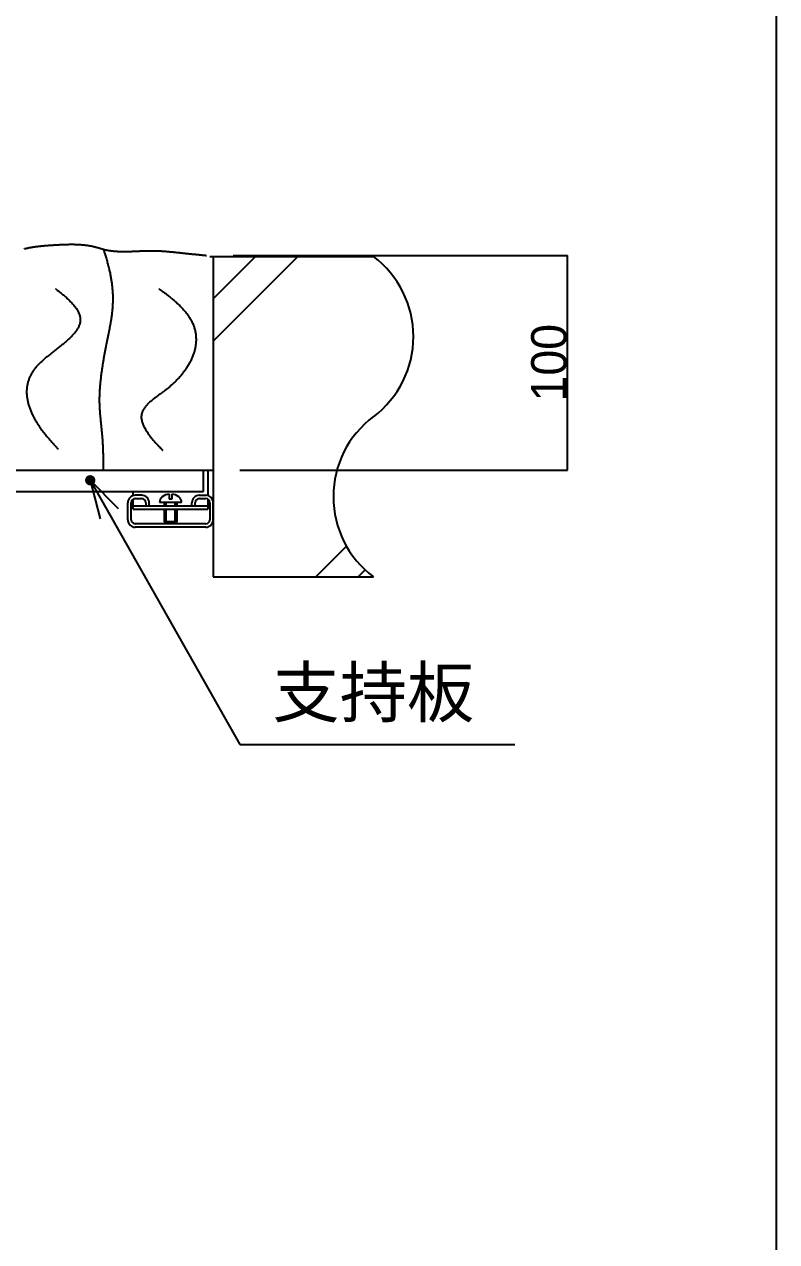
# Model space of a CAD drawing. Extents: x 443 to 1217, y -1921 to -677.
# Drawn here: x 596.6 to 634.7, y -1061.3 to -999.6 of the extents above; entities that cross this region are included whole.
import ezdxf
from ezdxf.enums import TextEntityAlignment as Align

# ---------------------------------------------------------------- set-up
doc = ezdxf.new("R2010")
doc.units = 0
doc.header["$MEASUREMENT"] = 0
doc.layers.get('0').update_dxf_attribs({"linetype": 'CONTINUOUS'})
for name, color, linetype in [('1', 7, 'CONTINUOUS'), ('10', 7, 'CONTINUOUS'), ('6', 7, 'CONTINUOUS'), ('7', 7, 'CONTINUOUS'), ('9', 8, 'CONTINUOUS')]:
    doc.layers.add(name, color=color, linetype=linetype)
doc.styles.get("Standard").update_dxf_attribs({"font": 'MS PGothic.ttf'})
doc.styles.add('ｽﾀｲﾙ2', font='MS PGothic.ttf')

msp = doc.modelspace()

# ---------------------------------------------------------------- linework, layer by layer
at = {"color": 7, "linetype": 'Continuous'}
for p, q in [((599.938, -1022.708), (607.512, -1036.108)), ((607.512, -1036.108), (621.464, -1036.108))]:
    msp.add_line(p, q, dxfattribs=at)
at = {"color": 0}
for q in [(601.351, -1024.147), (600.442, -1024.66), (601.216, -1024.969)]:
    msp.add_line((599.938, -1022.708), q, dxfattribs=at)
at = {"color": 0, "const_width": 0.26}
msp.add_lwpolyline([(600.004, -1022.596, 1), (599.872, -1022.82, 1), (600.004, -1022.596)], format="xyb", dxfattribs=at)
at = {"layer": '1', "color": 4, "linetype": 'Continuous'}
msp.add_line((634.726, -1191.556), (634.726, -677.268), dxfattribs=at)
at = {"layer": '1', "color": 7}
for p, q in [((596.586, -1010.969), (596.614, -1010.962)), ((596.614, -1010.962), (596.643, -1010.955)), ((596.643, -1010.955), (596.672, -1010.949)), ((596.672, -1010.949), (596.7, -1010.943)), ((596.7, -1010.943), (596.728, -1010.937)), ((596.728, -1010.937), (596.757, -1010.931)), ((596.757, -1010.931), (596.786, -1010.926)), ((596.786, -1010.926), (596.815, -1010.92)), ((596.815, -1010.92), (596.843, -1010.914)), ((596.843, -1010.914), (596.871, -1010.91)), ((596.871, -1010.91), (596.901, -1010.904)), ((596.901, -1010.904), (596.929, -1010.899)), ((596.929, -1010.899), (596.957, -1010.894)), ((596.957, -1010.894), (596.987, -1010.889)), ((596.987, -1010.889), (597.015, -1010.885)), ((597.015, -1010.885), (597.044, -1010.88)), ((597.044, -1010.88), (597.073, -1010.876)), ((597.073, -1010.876), (597.101, -1010.872)), ((597.101, -1010.872), (597.131, -1010.867)), ((597.131, -1010.867), (597.159, -1010.863)), ((597.159, -1010.863), (597.188, -1010.858)), ((597.188, -1010.858), (597.217, -1010.855)), ((597.217, -1010.855), (597.246, -1010.851)), ((597.246, -1010.851), (597.276, -1010.848)), ((597.276, -1010.848), (597.304, -1010.844)), ((597.304, -1010.844), (597.333, -1010.84)), ((597.333, -1010.84), (597.362, -1010.837)), ((597.362, -1010.837), (597.391, -1010.833)), ((597.391, -1010.833), (597.42, -1010.83)), ((597.42, -1010.83), (597.449, -1010.827)), ((597.449, -1010.827), (597.478, -1010.825)), ((597.478, -1010.825), (597.508, -1010.821)), ((597.508, -1010.821), (597.536, -1010.818)), ((597.536, -1010.818), (597.565, -1010.816)), ((597.565, -1010.816), (597.595, -1010.813)), ((597.595, -1010.813), (597.624, -1010.811)), ((597.624, -1010.811), (597.653, -1010.808)), ((597.653, -1010.808), (597.682, -1010.805)), ((597.682, -1010.805), (597.711, -1010.803)), ((597.711, -1010.803), (597.741, -1010.801)), ((597.741, -1010.801), (597.769, -1010.799)), ((597.769, -1010.799), (597.799, -1010.796)), ((597.799, -1010.796), (597.828, -1010.794)), ((597.828, -1010.794), (597.857, -1010.792)), ((597.857, -1010.792), (597.887, -1010.79)), ((597.887, -1010.79), (597.916, -1010.788)), ((597.916, -1010.788), (597.946, -1010.785)), ((597.946, -1010.785), (597.975, -1010.784)), ((597.975, -1010.784), (598.004, -1010.782)), ((598.004, -1010.782), (598.033, -1010.78)), ((598.033, -1010.78), (598.062, -1010.779)), ((598.062, -1010.779), (598.092, -1010.777)), ((598.092, -1010.777), (598.121, -1010.775)), ((598.121, -1010.775), (598.151, -1010.773)), ((598.151, -1010.773), (598.18, -1010.772)), ((598.18, -1010.772), (598.21, -1010.77)), ((598.21, -1010.77), (598.239, -1010.769)), ((598.239, -1010.769), (598.268, -1010.767)), ((598.268, -1010.767), (598.298, -1010.766)), ((598.298, -1010.766), (598.327, -1010.765)), ((598.327, -1010.765), (598.357, -1010.763)), ((598.357, -1010.763), (598.386, -1010.761)), ((598.386, -1010.761), (598.415, -1010.76)), ((598.415, -1010.76), (598.445, -1010.758)), ((598.445, -1010.758), (598.474, -1010.757)), ((598.474, -1010.757), (598.504, -1010.756)), ((598.504, -1010.756), (598.534, -1010.755)), ((598.534, -1010.755), (598.564, -1010.754)), ((598.564, -1010.754), (598.593, -1010.753)), ((598.593, -1010.753), (598.623, -1010.752)), ((598.623, -1010.752), (598.652, -1010.751)), ((598.652, -1010.751), (598.681, -1010.749)), ((598.681, -1010.749), (598.711, -1010.748)), ((598.711, -1010.748), (598.74, -1010.748)), ((598.74, -1010.748), (598.77, -1010.747)), ((598.77, -1010.747), (598.799, -1010.746)), ((598.799, -1010.746), (598.829, -1010.746)), ((598.829, -1010.746), (598.858, -1010.745)), ((598.858, -1010.745), (598.887, -1010.745)), ((598.887, -1010.745), (598.917, -1010.745)), ((598.917, -1010.745), (598.946, -1010.745)), ((598.946, -1010.745), (598.977, -1010.744)), ((598.977, -1010.744), (599.006, -1010.744)), ((599.006, -1010.744), (599.036, -1010.745)), ((599.036, -1010.745), (599.065, -1010.745)), ((599.065, -1010.745), (599.094, -1010.745)), ((599.094, -1010.745), (599.123, -1010.745)), ((599.123, -1010.745), (599.152, -1010.746)), ((599.152, -1010.746), (599.182, -1010.746)), ((599.182, -1010.746), (599.211, -1010.747)), ((599.211, -1010.747), (599.24, -1010.748)), ((599.24, -1010.748), (599.27, -1010.749)), ((599.27, -1010.749), (599.299, -1010.751)), ((599.299, -1010.751), (599.329, -1010.752)), ((599.329, -1010.752), (599.358, -1010.754)), ((599.358, -1010.754), (599.388, -1010.755)), ((599.388, -1010.755), (599.416, -1010.757)), ((599.416, -1010.757), (599.445, -1010.759)), ((599.445, -1010.759), (599.475, -1010.761)), ((599.475, -1010.761), (599.504, -1010.764)), ((599.504, -1010.764), (599.533, -1010.766)), ((599.533, -1010.766), (599.562, -1010.768)), ((599.562, -1010.768), (599.591, -1010.771)), ((599.591, -1010.771), (599.62, -1010.773)), ((599.62, -1010.773), (599.649, -1010.777)), ((599.649, -1010.777), (599.677, -1010.78)), ((599.677, -1010.78), (599.707, -1010.783)), ((599.707, -1010.783), (599.736, -1010.788)), ((599.736, -1010.788), (599.765, -1010.791)), ((599.765, -1010.791), (599.793, -1010.795)), ((599.793, -1010.795), (599.822, -1010.8)), ((599.822, -1010.8), (599.851, -1010.804)), ((599.851, -1010.804), (599.88, -1010.808)), ((599.88, -1010.808), (599.909, -1010.814)), ((599.909, -1010.814), (599.937, -1010.818)), ((599.937, -1010.818), (599.965, -1010.824)), ((599.965, -1010.824), (599.995, -1010.829)), ((599.995, -1010.829), (600.023, -1010.836)), ((600.023, -1010.836), (600.051, -1010.841)), ((600.051, -1010.841), (600.08, -1010.848)), ((600.08, -1010.848), (600.108, -1010.854)), ((600.108, -1010.854), (600.136, -1010.861)), ((600.136, -1010.861), (600.165, -1010.867)), ((600.165, -1010.867), (600.193, -1010.875)), ((600.193, -1010.875), (600.221, -1010.882)), ((600.221, -1010.882), (600.25, -1010.89)), ((600.25, -1010.89), (600.277, -1010.898)), ((600.277, -1010.898), (600.305, -1010.905)), ((600.305, -1010.905), (600.334, -1010.914)), ((600.334, -1010.914), (600.362, -1010.923)), ((600.362, -1010.923), (600.389, -1010.93)), ((600.389, -1010.93), (600.417, -1010.939)), ((600.417, -1010.939), (600.446, -1010.948)), ((600.446, -1010.948), (600.473, -1010.957)), ((600.473, -1010.957), (600.501, -1010.964)), ((600.501, -1010.964), (600.53, -1010.973)), ((600.53, -1010.973), (600.557, -1010.981)), ((600.557, -1010.981), (600.585, -1010.988)), ((600.585, -1010.988), (600.614, -1010.996)), ((600.614, -1010.996), (600.642, -1011.002)), ((600.642, -1011.002), (600.67, -1011.01)), ((600.67, -1011.01), (600.699, -1011.017)), ((600.699, -1011.017), (600.727, -1011.022)), ((600.727, -1011.022), (600.755, -1011.028)), ((600.755, -1011.028), (600.784, -1011.034)), ((600.784, -1011.034), (600.812, -1011.039)), ((600.812, -1011.039), (600.84, -1011.045)), ((600.84, -1011.045), (600.869, -1011.05)), ((600.869, -1011.05), (600.897, -1011.055)), ((600.897, -1011.055), (600.925, -1011.059)), ((600.925, -1011.059), (600.955, -1011.063)), ((600.955, -1011.063), (600.983, -1011.068)), ((600.983, -1011.068), (601.011, -1011.072)), ((601.011, -1011.072), (601.04, -1011.075)), ((601.04, -1011.075), (601.069, -1011.079)), ((601.069, -1011.079), (601.098, -1011.082)), ((601.098, -1011.082), (601.127, -1011.085)), ((601.127, -1011.085), (601.155, -1011.087)), ((601.155, -1011.087), (601.185, -1011.091)), ((601.185, -1011.091), (601.213, -1011.093)), ((601.213, -1011.093), (601.242, -1011.095)), ((601.242, -1011.095), (601.271, -1011.097)), ((601.271, -1011.097), (601.3, -1011.098)), ((601.3, -1011.098), (601.33, -1011.1)), ((601.33, -1011.1), (601.358, -1011.102)), ((601.358, -1011.102), (601.387, -1011.103)), ((601.387, -1011.103), (601.417, -1011.105)), ((601.417, -1011.105), (601.445, -1011.105)), ((601.445, -1011.105), (601.475, -1011.106)), ((601.475, -1011.106), (601.504, -1011.107)), ((601.504, -1011.107), (601.533, -1011.107)), ((601.533, -1011.107), (601.562, -1011.108)), ((601.562, -1011.108), (601.591, -1011.108)), ((601.591, -1011.108), (601.621, -1011.108)), ((601.621, -1011.108), (601.65, -1011.108)), ((601.65, -1011.108), (601.68, -1011.108)), ((601.68, -1011.108), (601.709, -1011.108)), ((601.709, -1011.108), (601.738, -1011.108)), ((601.738, -1011.108), (601.768, -1011.108)), ((601.768, -1011.108), (601.796, -1011.107)), ((601.796, -1011.107), (601.826, -1011.107)), ((601.826, -1011.107), (601.855, -1011.106)), ((601.855, -1011.106), (601.884, -1011.106)), ((601.884, -1011.106), (601.914, -1011.105)), ((601.914, -1011.105), (601.943, -1011.104)), ((601.943, -1011.104), (601.973, -1011.103)), ((601.973, -1011.103), (602.002, -1011.102)), ((602.002, -1011.102), (602.033, -1011.1)), ((602.033, -1011.1), (602.062, -1011.099)), ((602.062, -1011.099), (602.091, -1011.098)), ((602.091, -1011.098), (602.121, -1011.097)), ((602.121, -1011.097), (602.15, -1011.096)), ((602.15, -1011.096), (602.18, -1011.095)), ((602.18, -1011.095), (602.209, -1011.094)), ((602.209, -1011.094), (602.239, -1011.093)), ((602.239, -1011.093), (602.268, -1011.092)), ((602.268, -1011.092), (602.297, -1011.09)), ((602.297, -1011.09), (602.327, -1011.088)), ((602.327, -1011.088), (602.356, -1011.087)), ((602.356, -1011.087), (602.386, -1011.086)), ((602.386, -1011.086), (602.416, -1011.084)), ((602.416, -1011.084), (602.446, -1011.083)), ((602.446, -1011.083), (602.475, -1011.082)), ((602.475, -1011.082), (602.505, -1011.081)), ((602.505, -1011.081), (602.534, -1011.08)), ((602.534, -1011.08), (602.563, -1011.079)), ((602.563, -1011.079), (602.593, -1011.078)), ((602.593, -1011.078), (602.622, -1011.076)), ((602.622, -1011.076), (602.652, -1011.075)), ((602.652, -1011.075), (602.681, -1011.074)), ((602.681, -1011.074), (602.712, -1011.073)), ((602.712, -1011.073), (602.741, -1011.072)), ((602.741, -1011.072), (602.77, -1011.071)), ((602.77, -1011.071), (602.8, -1011.07)), ((602.8, -1011.07), (602.829, -1011.07)), ((602.829, -1011.07), (602.859, -1011.069)), ((602.859, -1011.069), (602.888, -1011.069)), ((602.888, -1011.069), (602.918, -1011.068)), ((602.918, -1011.068), (602.947, -1011.068)), ((602.947, -1011.068), (602.976, -1011.068)), ((602.976, -1011.068), (603.006, -1011.067)), ((603.006, -1011.067), (603.035, -1011.067)), ((603.035, -1011.067), (603.065, -1011.067)), ((603.065, -1011.067), (603.094, -1011.068)), ((603.094, -1011.068), (603.124, -1011.068)), ((603.124, -1011.068), (603.153, -1011.068)), ((603.153, -1011.068), (603.182, -1011.069)), ((603.182, -1011.069), (603.211, -1011.069)), ((603.211, -1011.069), (603.24, -1011.07)), ((603.24, -1011.07), (603.27, -1011.071)), ((603.27, -1011.071), (603.299, -1011.072)), ((603.299, -1011.072), (603.328, -1011.072)), ((603.328, -1011.072), (603.358, -1011.074)), ((603.358, -1011.074), (603.387, -1011.075)), ((603.387, -1011.075), (603.416, -1011.076)), ((603.416, -1011.076), (603.445, -1011.078)), ((603.445, -1011.078), (603.474, -1011.08)), ((603.474, -1011.08), (603.504, -1011.081)), ((603.504, -1011.081), (603.533, -1011.083)), ((603.533, -1011.083), (603.562, -1011.084)), ((603.562, -1011.084), (603.591, -1011.086)), ((603.591, -1011.086), (603.62, -1011.088)), ((603.62, -1011.088), (603.65, -1011.09)), ((603.65, -1011.09), (603.678, -1011.092)), ((603.678, -1011.092), (603.708, -1011.094)), ((603.708, -1011.094), (603.737, -1011.096)), ((603.737, -1011.096), (603.765, -1011.098)), ((603.765, -1011.098), (603.795, -1011.102)), ((603.795, -1011.102), (603.824, -1011.104)), ((603.824, -1011.104), (603.853, -1011.106)), ((603.853, -1011.106), (603.882, -1011.108)), ((603.882, -1011.108), (603.911, -1011.111)), ((603.911, -1011.111), (603.94, -1011.114)), ((603.94, -1011.114), (603.969, -1011.117)), ((603.969, -1011.117), (603.999, -1011.119)), ((603.999, -1011.119), (604.027, -1011.122)), ((604.027, -1011.122), (604.056, -1011.124)), ((604.056, -1011.124), (604.086, -1011.128)), ((604.086, -1011.128), (604.114, -1011.13)), ((604.114, -1011.13), (604.144, -1011.133)), ((604.144, -1011.133), (604.173, -1011.136)), ((604.173, -1011.136), (604.201, -1011.14)), ((604.201, -1011.14), (604.231, -1011.142)), ((604.231, -1011.142), (604.259, -1011.145)), ((604.259, -1011.145), (604.289, -1011.148)), ((604.289, -1011.148), (604.318, -1011.152)), ((604.318, -1011.152), (604.346, -1011.155)), ((604.346, -1011.155), (604.376, -1011.158)), ((604.376, -1011.158), (604.404, -1011.16)), ((604.404, -1011.16), (604.433, -1011.164)), ((604.433, -1011.164), (604.463, -1011.167)), ((604.463, -1011.167), (604.491, -1011.17)), ((604.491, -1011.17), (604.521, -1011.173)), ((604.521, -1011.173), (604.549, -1011.177)), ((604.549, -1011.177), (604.578, -1011.18)), ((604.578, -1011.18), (604.608, -1011.183)), ((604.608, -1011.183), (604.636, -1011.187)), ((604.636, -1011.187), (604.666, -1011.19)), ((604.666, -1011.19), (604.694, -1011.193)), ((604.694, -1011.193), (604.723, -1011.196)), ((604.723, -1011.196), (604.753, -1011.2)), ((604.753, -1011.2), (604.781, -1011.202)), ((604.781, -1011.202), (604.811, -1011.205)), ((604.811, -1011.205), (604.839, -1011.208)), ((604.839, -1011.208), (604.868, -1011.212)), ((604.868, -1011.212), (604.898, -1011.215)), ((604.898, -1011.215), (604.926, -1011.218)), ((604.926, -1011.218), (604.956, -1011.22)), ((604.956, -1011.22), (604.985, -1011.224)), ((604.985, -1011.224), (605.013, -1011.227)), ((605.013, -1011.227), (605.043, -1011.229)), ((605.043, -1011.229), (605.071, -1011.232)), ((605.071, -1011.232), (605.1, -1011.236)), ((605.1, -1011.236), (605.13, -1011.238)), ((605.13, -1011.238), (605.158, -1011.241)), ((605.158, -1011.241), (605.188, -1011.244)), ((605.188, -1011.244), (605.217, -1011.246)), ((605.217, -1011.246), (605.245, -1011.25)), ((605.245, -1011.25), (605.275, -1011.252)), ((605.275, -1011.252), (605.304, -1011.255)), ((605.304, -1011.255), (605.333, -1011.257)), ((605.333, -1011.257), (605.362, -1011.261)), ((605.362, -1011.261), (605.391, -1011.263)), ((605.391, -1011.263), (605.42, -1011.266)), ((605.42, -1011.266), (605.449, -1011.268)), ((605.449, -1011.268), (605.479, -1011.272)), ((605.479, -1011.272), (605.507, -1011.274)), ((605.507, -1011.274), (605.536, -1011.277)), ((605.536, -1011.277), (605.566, -1011.28)), ((605.566, -1011.28), (605.594, -1011.282)), ((605.594, -1011.282), (605.624, -1011.286)), ((605.624, -1011.286), (605.653, -1011.288)), ((605.653, -1011.288), (605.681, -1011.291)), ((605.681, -1011.291), (605.711, -1011.294)), ((605.711, -1011.294), (605.74, -1011.297)), ((605.74, -1011.297), (605.769, -1011.3)), ((605.769, -1011.3), (605.798, -1011.303)), ((605.798, -1011.303), (605.827, -1011.305)), ((598.176, -1012.993), (598.183, -1013)), ((598.183, -1013), (598.195, -1013.008)), ((598.195, -1013.008), (598.208, -1013.019)), ((598.208, -1013.019), (598.226, -1013.031)), ((598.226, -1013.031), (598.244, -1013.046)), ((598.244, -1013.046), (598.266, -1013.061)), ((598.266, -1013.061), (598.289, -1013.08)), ((598.289, -1013.08), (598.315, -1013.099)), ((598.315, -1013.099), (598.342, -1013.121)), ((598.342, -1013.121), (598.372, -1013.144)), ((598.372, -1013.144), (598.402, -1013.169)), ((598.402, -1013.169), (598.435, -1013.195)), ((598.435, -1013.195), (598.469, -1013.222)), ((598.469, -1013.222), (598.503, -1013.251)), ((598.503, -1013.251), (598.539, -1013.281)), ((598.539, -1013.281), (598.576, -1013.313)), ((598.576, -1013.313), (598.614, -1013.344)), ((598.614, -1013.344), (598.652, -1013.378)), ((598.652, -1013.378), (598.69, -1013.413)), ((598.69, -1013.413), (598.729, -1013.448)), ((598.729, -1013.448), (598.769, -1013.484)), ((603.413, -1012.993), (603.421, -1012.999)), ((603.421, -1012.999), (603.431, -1013.005)), ((603.431, -1013.005), (603.443, -1013.014)), ((603.443, -1013.014), (603.457, -1013.024)), ((603.457, -1013.024), (603.473, -1013.035)), ((603.473, -1013.035), (603.492, -1013.048)), ((603.492, -1013.048), (603.512, -1013.062)), ((603.512, -1013.062), (603.534, -1013.077)), ((603.534, -1013.077), (603.557, -1013.094)), ((603.557, -1013.094), (603.582, -1013.112)), ((603.582, -1013.112), (603.61, -1013.131)), ((603.61, -1013.131), (603.638, -1013.151)), ((603.638, -1013.151), (603.667, -1013.173)), ((603.667, -1013.173), (603.699, -1013.197)), ((603.699, -1013.197), (603.731, -1013.221)), ((603.731, -1013.221), (603.764, -1013.246)), ((603.764, -1013.246), (603.799, -1013.272)), ((603.799, -1013.272), (603.834, -1013.3)), ((603.834, -1013.3), (603.871, -1013.328)), ((603.871, -1013.328), (603.908, -1013.357)), ((603.908, -1013.357), (603.946, -1013.388)), ((603.946, -1013.388), (603.984, -1013.42)), ((603.984, -1013.42), (604.024, -1013.451)), ((604.024, -1013.451), (604.064, -1013.484)), ((598.769, -1013.484), (598.808, -1013.521)), ((598.808, -1013.521), (598.847, -1013.559)), ((598.847, -1013.559), (598.886, -1013.597)), ((598.886, -1013.597), (598.924, -1013.636)), ((598.924, -1013.636), (598.963, -1013.676)), ((598.963, -1013.676), (599.001, -1013.716)), ((599.001, -1013.716), (599.038, -1013.756)), ((599.038, -1013.756), (599.074, -1013.797)), ((599.074, -1013.797), (599.109, -1013.837)), ((599.109, -1013.837), (599.142, -1013.878)), ((599.142, -1013.878), (599.174, -1013.92)), ((599.174, -1013.92), (599.205, -1013.961)), ((599.205, -1013.961), (599.234, -1014.002)), ((599.234, -1014.002), (599.262, -1014.043)), ((599.262, -1014.043), (599.287, -1014.083)), ((604.064, -1013.484), (604.104, -1013.518)), ((604.104, -1013.518), (604.145, -1013.553)), ((604.145, -1013.553), (604.185, -1013.588)), ((604.185, -1013.588), (604.226, -1013.624)), ((604.226, -1013.624), (604.268, -1013.662)), ((604.268, -1013.662), (604.309, -1013.699)), ((604.309, -1013.699), (604.351, -1013.737)), ((604.351, -1013.737), (604.391, -1013.775)), ((604.391, -1013.775), (604.432, -1013.814)), ((604.432, -1013.814), (604.473, -1013.854)), ((604.473, -1013.854), (604.513, -1013.895)), ((604.513, -1013.895), (604.552, -1013.935)), ((604.552, -1013.935), (604.592, -1013.976)), ((604.592, -1013.976), (604.631, -1014.018)), ((604.631, -1014.018), (604.669, -1014.06)), ((604.669, -1014.06), (604.706, -1014.103)), ((599.287, -1014.083), (599.311, -1014.125)), ((599.311, -1014.125), (599.332, -1014.165)), ((599.332, -1014.165), (599.352, -1014.204)), ((599.352, -1014.204), (599.369, -1014.245)), ((599.369, -1014.245), (599.383, -1014.284)), ((599.383, -1014.284), (599.396, -1014.323)), ((599.396, -1014.323), (599.407, -1014.362)), ((599.407, -1014.362), (599.416, -1014.4)), ((599.416, -1014.4), (599.424, -1014.439)), ((599.427, -1014.663), (599.42, -1014.699)), ((599.424, -1014.439), (599.428, -1014.477)), ((599.43, -1014.626), (599.427, -1014.663)), ((599.428, -1014.477), (599.431, -1014.515)), ((599.432, -1014.589), (599.43, -1014.626)), ((599.431, -1014.515), (599.433, -1014.552)), ((599.433, -1014.552), (599.432, -1014.589)), ((604.706, -1014.103), (604.742, -1014.145)), ((604.742, -1014.145), (604.778, -1014.188)), ((604.778, -1014.188), (604.812, -1014.231)), ((604.812, -1014.231), (604.845, -1014.275)), ((604.845, -1014.275), (604.878, -1014.319)), ((604.878, -1014.319), (604.909, -1014.362)), ((604.909, -1014.362), (604.938, -1014.406)), ((604.938, -1014.406), (604.966, -1014.451)), ((604.966, -1014.451), (604.994, -1014.494)), ((604.994, -1014.494), (605.02, -1014.539)), ((605.02, -1014.539), (605.045, -1014.584)), ((605.045, -1014.584), (605.069, -1014.627)), ((605.069, -1014.627), (605.091, -1014.672)), ((605.091, -1014.672), (605.112, -1014.716)), ((599.104, -1015.291), (599.075, -1015.323)), ((599.133, -1015.257), (599.104, -1015.291)), ((599.16, -1015.223), (599.133, -1015.257)), ((599.186, -1015.189), (599.16, -1015.223)), ((599.212, -1015.156), (599.186, -1015.189)), ((599.236, -1015.122), (599.212, -1015.156)), ((599.259, -1015.087), (599.236, -1015.122)), ((599.28, -1015.053), (599.259, -1015.087)), ((599.3, -1015.018), (599.28, -1015.053)), ((599.32, -1014.983), (599.3, -1015.018)), ((599.337, -1014.949), (599.32, -1014.983)), ((599.354, -1014.914), (599.337, -1014.949)), ((599.369, -1014.879), (599.354, -1014.914)), ((599.382, -1014.843), (599.369, -1014.879)), ((599.394, -1014.807), (599.382, -1014.843)), ((599.405, -1014.771), (599.394, -1014.807)), ((599.414, -1014.735), (599.405, -1014.771)), ((599.42, -1014.699), (599.414, -1014.735)), ((605.112, -1014.716), (605.132, -1014.761)), ((605.132, -1014.761), (605.151, -1014.807)), ((605.151, -1014.807), (605.168, -1014.852)), ((605.168, -1014.852), (605.184, -1014.896)), ((605.184, -1014.896), (605.2, -1014.941)), ((605.2, -1014.941), (605.214, -1014.987)), ((605.214, -1014.987), (605.227, -1015.031)), ((605.227, -1015.031), (605.239, -1015.077)), ((605.239, -1015.077), (605.25, -1015.122)), ((605.25, -1015.122), (605.26, -1015.168)), ((605.26, -1015.168), (605.268, -1015.213)), ((605.268, -1015.213), (605.276, -1015.258)), ((605.276, -1015.258), (605.282, -1015.304)), ((605.282, -1015.304), (605.288, -1015.35)), ((598.418, -1015.914), (598.377, -1015.947)), ((598.459, -1015.881), (598.418, -1015.914)), ((598.499, -1015.849), (598.459, -1015.881)), ((598.54, -1015.817), (598.499, -1015.849)), ((598.579, -1015.784), (598.54, -1015.817)), ((598.619, -1015.752), (598.579, -1015.784)), ((598.657, -1015.719), (598.619, -1015.752)), ((598.697, -1015.686), (598.657, -1015.719)), ((598.734, -1015.654), (598.697, -1015.686)), ((598.772, -1015.621), (598.734, -1015.654)), ((598.808, -1015.588), (598.772, -1015.621)), ((598.844, -1015.556), (598.808, -1015.588)), ((598.88, -1015.523), (598.844, -1015.556)), ((598.914, -1015.49), (598.88, -1015.523)), ((598.948, -1015.456), (598.914, -1015.49)), ((598.981, -1015.424), (598.948, -1015.456)), ((599.013, -1015.391), (598.981, -1015.424)), ((599.044, -1015.357), (599.013, -1015.391)), ((599.075, -1015.323), (599.044, -1015.357)), ((605.275, -1015.893), (605.267, -1015.938)), ((605.281, -1015.848), (605.275, -1015.893)), ((605.287, -1015.803), (605.281, -1015.848)), ((605.291, -1015.757), (605.287, -1015.803)), ((605.288, -1015.35), (605.292, -1015.394)), ((605.294, -1015.713), (605.291, -1015.757)), ((605.292, -1015.394), (605.296, -1015.44)), ((605.298, -1015.667), (605.294, -1015.713)), ((605.296, -1015.44), (605.298, -1015.486)), ((605.298, -1015.486), (605.3, -1015.531)), ((605.299, -1015.622), (605.298, -1015.667)), ((605.3, -1015.576), (605.299, -1015.622)), ((605.3, -1015.531), (605.3, -1015.576)), ((597.633, -1016.542), (597.594, -1016.577)), ((597.672, -1016.508), (597.633, -1016.542)), ((597.713, -1016.474), (597.672, -1016.508)), ((597.753, -1016.442), (597.713, -1016.474)), ((597.793, -1016.408), (597.753, -1016.442)), ((597.835, -1016.374), (597.793, -1016.408)), ((597.876, -1016.341), (597.835, -1016.374)), ((597.917, -1016.308), (597.876, -1016.341)), ((597.959, -1016.275), (597.917, -1016.308)), ((598, -1016.241), (597.959, -1016.275)), ((598.043, -1016.208), (598, -1016.241)), ((598.084, -1016.176), (598.043, -1016.208)), ((598.127, -1016.143), (598.084, -1016.176)), ((598.168, -1016.11), (598.127, -1016.143)), ((598.211, -1016.078), (598.168, -1016.11)), ((598.252, -1016.045), (598.211, -1016.078)), ((598.293, -1016.012), (598.252, -1016.045)), ((598.336, -1015.98), (598.293, -1016.012)), ((598.377, -1015.947), (598.336, -1015.98)), ((605.093, -1016.515), (605.073, -1016.558)), ((605.111, -1016.471), (605.093, -1016.515)), ((605.129, -1016.427), (605.111, -1016.471)), ((605.145, -1016.384), (605.129, -1016.427)), ((605.161, -1016.339), (605.145, -1016.384)), ((605.177, -1016.296), (605.161, -1016.339)), ((605.191, -1016.251), (605.177, -1016.296)), ((605.204, -1016.206), (605.191, -1016.251)), ((605.217, -1016.162), (605.204, -1016.206)), ((605.229, -1016.118), (605.217, -1016.162)), ((605.24, -1016.072), (605.229, -1016.118)), ((605.25, -1016.028), (605.24, -1016.072)), ((605.26, -1015.983), (605.25, -1016.028)), ((605.267, -1015.938), (605.26, -1015.983)), ((597.061, -1017.145), (597.035, -1017.183)), ((597.087, -1017.108), (597.061, -1017.145)), ((597.115, -1017.07), (597.087, -1017.108)), ((597.144, -1017.035), (597.115, -1017.07)), ((597.174, -1016.997), (597.144, -1017.035)), ((597.205, -1016.962), (597.174, -1016.997)), ((597.236, -1016.926), (597.205, -1016.962)), ((597.269, -1016.89), (597.236, -1016.926)), ((597.302, -1016.855), (597.269, -1016.89)), ((597.337, -1016.819), (597.302, -1016.855)), ((597.371, -1016.784), (597.337, -1016.819)), ((597.406, -1016.749), (597.371, -1016.784)), ((597.442, -1016.714), (597.406, -1016.749)), ((597.479, -1016.679), (597.442, -1016.714)), ((597.517, -1016.645), (597.479, -1016.679)), ((597.556, -1016.611), (597.517, -1016.645)), ((597.594, -1016.577), (597.556, -1016.611)), ((604.728, -1017.15), (604.698, -1017.19)), ((604.757, -1017.109), (604.728, -1017.15)), ((604.786, -1017.067), (604.757, -1017.109)), ((604.813, -1017.027), (604.786, -1017.067)), ((604.84, -1016.984), (604.813, -1017.027)), ((604.866, -1016.943), (604.84, -1016.984)), ((604.892, -1016.902), (604.866, -1016.943)), ((604.917, -1016.859), (604.892, -1016.902)), ((604.942, -1016.817), (604.917, -1016.859)), ((604.965, -1016.774), (604.942, -1016.817)), ((604.988, -1016.732), (604.965, -1016.774)), ((605.011, -1016.688), (604.988, -1016.732)), ((605.033, -1016.645), (605.011, -1016.688)), ((605.054, -1016.602), (605.033, -1016.645)), ((605.073, -1016.558), (605.054, -1016.602)), ((596.771, -1017.769), (596.761, -1017.809)), ((596.782, -1017.728), (596.771, -1017.769)), ((596.793, -1017.687), (596.782, -1017.728)), ((596.806, -1017.648), (596.793, -1017.687)), ((596.819, -1017.608), (596.806, -1017.648)), ((596.834, -1017.569), (596.819, -1017.608)), ((596.849, -1017.528), (596.834, -1017.569)), ((596.866, -1017.489), (596.849, -1017.528)), ((596.884, -1017.45), (596.866, -1017.489)), ((596.903, -1017.412), (596.884, -1017.45)), ((596.922, -1017.372), (596.903, -1017.412)), ((596.942, -1017.334), (596.922, -1017.372)), ((596.964, -1017.296), (596.942, -1017.334)), ((596.987, -1017.258), (596.964, -1017.296)), ((597.011, -1017.22), (596.987, -1017.258)), ((597.035, -1017.183), (597.011, -1017.22)), ((604.183, -1017.768), (604.144, -1017.804)), ((604.221, -1017.732), (604.183, -1017.768)), ((604.258, -1017.695), (604.221, -1017.732)), ((604.295, -1017.658), (604.258, -1017.695)), ((604.332, -1017.621), (604.295, -1017.658)), ((604.368, -1017.583), (604.332, -1017.621)), ((604.403, -1017.545), (604.368, -1017.583)), ((604.438, -1017.506), (604.403, -1017.545)), ((604.473, -1017.468), (604.438, -1017.506)), ((604.507, -1017.429), (604.473, -1017.468)), ((604.54, -1017.39), (604.507, -1017.429)), ((604.573, -1017.351), (604.54, -1017.39)), ((604.605, -1017.311), (604.573, -1017.351)), ((604.636, -1017.271), (604.605, -1017.311)), ((604.668, -1017.231), (604.636, -1017.271)), ((604.698, -1017.19), (604.668, -1017.231)), ((596.716, -1018.142), (596.715, -1018.183)), ((596.715, -1018.183), (596.715, -1018.226)), ((596.715, -1018.226), (596.715, -1018.268)), ((596.715, -1018.268), (596.716, -1018.312)), ((596.719, -1018.099), (596.716, -1018.142)), ((596.716, -1018.312), (596.719, -1018.354)), ((596.722, -1018.058), (596.719, -1018.099)), ((596.719, -1018.354), (596.722, -1018.397)), ((596.726, -1018.015), (596.722, -1018.058)), ((596.722, -1018.397), (596.726, -1018.44)), ((596.732, -1017.974), (596.726, -1018.015)), ((596.737, -1017.933), (596.732, -1017.974)), ((596.744, -1017.891), (596.737, -1017.933)), ((596.752, -1017.851), (596.744, -1017.891)), ((596.761, -1017.809), (596.752, -1017.851)), ((603.395, -1018.399), (603.352, -1018.429)), ((603.436, -1018.367), (603.395, -1018.399)), ((603.479, -1018.337), (603.436, -1018.367)), ((603.522, -1018.305), (603.479, -1018.337)), ((603.565, -1018.274), (603.522, -1018.305)), ((603.607, -1018.242), (603.565, -1018.274)), ((603.65, -1018.21), (603.607, -1018.242)), ((603.694, -1018.179), (603.65, -1018.21)), ((603.736, -1018.146), (603.694, -1018.179)), ((603.779, -1018.113), (603.736, -1018.146)), ((603.82, -1018.081), (603.779, -1018.113)), ((603.862, -1018.047), (603.82, -1018.081)), ((603.904, -1018.013), (603.862, -1018.047)), ((603.945, -1017.979), (603.904, -1018.013)), ((603.986, -1017.946), (603.945, -1017.979)), ((604.026, -1017.911), (603.986, -1017.946)), ((604.065, -1017.876), (604.026, -1017.911)), ((604.105, -1017.84), (604.065, -1017.876)), ((604.144, -1017.804), (604.105, -1017.84)), ((596.726, -1018.44), (596.731, -1018.484)), ((596.731, -1018.484), (596.737, -1018.528)), ((596.737, -1018.528), (596.744, -1018.571)), ((596.744, -1018.571), (596.751, -1018.615)), ((596.751, -1018.615), (596.759, -1018.658)), ((596.759, -1018.658), (596.769, -1018.702)), ((596.769, -1018.702), (596.779, -1018.747)), ((596.779, -1018.747), (596.789, -1018.79)), ((596.789, -1018.79), (596.801, -1018.835)), ((596.801, -1018.835), (596.815, -1018.88)), ((596.815, -1018.88), (596.828, -1018.924)), ((596.828, -1018.924), (596.842, -1018.969)), ((596.842, -1018.969), (596.857, -1019.014)), ((596.857, -1019.014), (596.873, -1019.058)), ((602.717, -1018.996), (602.692, -1019.03)), ((602.743, -1018.962), (602.717, -1018.996)), ((602.772, -1018.93), (602.743, -1018.962)), ((602.8, -1018.897), (602.772, -1018.93)), ((602.83, -1018.865), (602.8, -1018.897)), ((602.862, -1018.833), (602.83, -1018.865)), ((602.895, -1018.801), (602.862, -1018.833)), ((602.928, -1018.77), (602.895, -1018.801)), ((602.963, -1018.739), (602.928, -1018.77)), ((602.998, -1018.707), (602.963, -1018.739)), ((603.035, -1018.676), (602.998, -1018.707)), ((603.072, -1018.645), (603.035, -1018.676)), ((603.11, -1018.615), (603.072, -1018.645)), ((603.15, -1018.583), (603.11, -1018.615)), ((603.189, -1018.553), (603.15, -1018.583)), ((603.229, -1018.522), (603.189, -1018.553)), ((603.27, -1018.492), (603.229, -1018.522)), ((603.311, -1018.461), (603.27, -1018.492)), ((603.352, -1018.429), (603.311, -1018.461)), ((596.873, -1019.058), (596.89, -1019.103)), ((596.89, -1019.103), (596.907, -1019.149)), ((596.907, -1019.149), (596.926, -1019.193)), ((596.926, -1019.193), (596.945, -1019.239)), ((596.945, -1019.239), (596.965, -1019.284)), ((596.965, -1019.284), (596.986, -1019.33)), ((596.986, -1019.33), (597.007, -1019.375)), ((597.007, -1019.375), (597.029, -1019.421)), ((597.029, -1019.421), (597.052, -1019.467)), ((597.052, -1019.467), (597.076, -1019.513)), ((597.076, -1019.513), (597.101, -1019.559)), ((597.101, -1019.559), (597.126, -1019.604)), ((597.126, -1019.604), (597.152, -1019.65)), ((602.531, -1019.428), (602.527, -1019.468)), ((602.527, -1019.468), (602.527, -1019.508)), ((602.527, -1019.508), (602.528, -1019.549)), ((602.528, -1019.549), (602.533, -1019.59)), ((602.536, -1019.39), (602.531, -1019.428)), ((602.533, -1019.59), (602.538, -1019.633)), ((602.543, -1019.35), (602.536, -1019.39)), ((602.538, -1019.633), (602.547, -1019.676)), ((602.552, -1019.313), (602.543, -1019.35)), ((602.563, -1019.276), (602.552, -1019.313)), ((602.576, -1019.239), (602.563, -1019.276)), ((602.592, -1019.203), (602.576, -1019.239)), ((602.608, -1019.167), (602.592, -1019.203)), ((602.627, -1019.132), (602.608, -1019.167)), ((602.647, -1019.098), (602.627, -1019.132)), ((602.669, -1019.064), (602.647, -1019.098)), ((602.692, -1019.03), (602.669, -1019.064)), ((597.152, -1019.65), (597.18, -1019.696)), ((597.18, -1019.696), (597.207, -1019.743)), ((597.207, -1019.743), (597.235, -1019.789)), ((597.235, -1019.789), (597.265, -1019.834)), ((597.265, -1019.834), (597.295, -1019.881)), ((597.295, -1019.881), (597.326, -1019.927)), ((597.326, -1019.927), (597.356, -1019.974)), ((597.356, -1019.974), (597.389, -1020.021)), ((597.389, -1020.021), (597.422, -1020.066)), ((597.422, -1020.066), (597.455, -1020.113)), ((597.455, -1020.113), (597.489, -1020.159)), ((597.489, -1020.159), (597.524, -1020.206)), ((597.524, -1020.206), (597.56, -1020.253)), ((602.547, -1019.676), (602.559, -1019.72)), ((602.559, -1019.72), (602.572, -1019.765)), ((602.572, -1019.765), (602.587, -1019.809)), ((602.587, -1019.809), (602.605, -1019.855)), ((602.605, -1019.855), (602.624, -1019.901)), ((602.624, -1019.901), (602.646, -1019.947)), ((602.646, -1019.947), (602.669, -1019.993)), ((602.669, -1019.993), (602.693, -1020.04)), ((602.693, -1020.04), (602.719, -1020.087)), ((602.719, -1020.087), (602.746, -1020.133)), ((602.746, -1020.133), (602.775, -1020.18)), ((602.775, -1020.18), (602.804, -1020.227)), ((602.804, -1020.227), (602.835, -1020.272)), ((597.56, -1020.253), (597.596, -1020.299)), ((597.596, -1020.299), (597.632, -1020.345)), ((597.632, -1020.345), (597.669, -1020.391)), ((597.669, -1020.391), (597.705, -1020.436)), ((597.705, -1020.436), (597.742, -1020.481)), ((597.742, -1020.481), (597.779, -1020.525)), ((597.779, -1020.525), (597.815, -1020.569)), ((597.815, -1020.569), (597.852, -1020.611)), ((597.852, -1020.611), (597.887, -1020.653)), ((597.887, -1020.653), (597.922, -1020.693)), ((597.922, -1020.693), (597.957, -1020.732)), ((597.957, -1020.732), (597.99, -1020.77)), ((597.99, -1020.77), (598.023, -1020.807)), ((598.023, -1020.807), (598.054, -1020.842)), ((598.054, -1020.842), (598.084, -1020.876)), ((602.835, -1020.272), (602.866, -1020.319)), ((602.866, -1020.319), (602.898, -1020.365)), ((602.898, -1020.365), (602.931, -1020.41)), ((602.931, -1020.41), (602.964, -1020.454)), ((602.964, -1020.454), (602.998, -1020.499)), ((602.998, -1020.499), (603.032, -1020.543)), ((603.032, -1020.543), (603.066, -1020.585)), ((603.066, -1020.585), (603.1, -1020.627)), ((603.1, -1020.627), (603.133, -1020.668)), ((603.133, -1020.668), (603.167, -1020.708)), ((603.167, -1020.708), (603.201, -1020.748)), ((603.201, -1020.748), (603.234, -1020.785)), ((603.234, -1020.785), (603.266, -1020.822)), ((603.266, -1020.822), (603.298, -1020.858)), ((603.298, -1020.858), (603.33, -1020.891)), ((598.084, -1020.876), (598.114, -1020.908)), ((598.114, -1020.908), (598.141, -1020.938)), ((598.141, -1020.938), (598.167, -1020.967)), ((598.167, -1020.967), (598.191, -1020.993)), ((598.191, -1020.993), (598.214, -1021.017)), ((598.214, -1021.017), (598.235, -1021.04)), ((598.235, -1021.04), (598.252, -1021.059)), ((598.252, -1021.059), (598.268, -1021.077)), ((598.268, -1021.077), (598.283, -1021.091)), ((598.283, -1021.091), (598.295, -1021.103)), ((598.295, -1021.103), (598.303, -1021.113)), ((598.303, -1021.113), (598.31, -1021.119)), ((603.33, -1020.891), (603.359, -1020.924)), ((603.359, -1020.924), (603.388, -1020.956)), ((603.388, -1020.956), (603.417, -1020.985)), ((603.417, -1020.985), (603.443, -1021.013)), ((603.443, -1021.013), (603.468, -1021.04)), ((603.468, -1021.04), (603.492, -1021.064)), ((603.492, -1021.064), (603.514, -1021.086)), ((603.514, -1021.086), (603.534, -1021.107)), ((603.534, -1021.107), (603.553, -1021.126)), ((603.553, -1021.126), (603.57, -1021.142)), ((603.57, -1021.142), (603.585, -1021.157)), ((603.585, -1021.157), (603.597, -1021.169)), ((603.597, -1021.169), (603.607, -1021.179)), ((603.607, -1021.179), (603.615, -1021.187))]:
    msp.add_line(p, q, dxfattribs=at)
at = {"layer": '1', "color": 3}
for p, q in [((600.603, -1010.993), (600.606, -1011.003)), ((600.606, -1011.003), (600.611, -1011.02)), ((600.611, -1011.02), (600.619, -1011.042)), ((600.619, -1011.042), (600.628, -1011.07)), ((600.628, -1011.07), (600.638, -1011.102)), ((600.638, -1011.102), (600.65, -1011.139)), ((600.65, -1011.139), (600.663, -1011.18)), ((600.663, -1011.18), (600.677, -1011.225)), ((600.677, -1011.225), (600.692, -1011.273)), ((600.692, -1011.273), (600.707, -1011.324)), ((600.707, -1011.324), (600.724, -1011.376)), ((600.724, -1011.376), (600.74, -1011.432)), ((600.74, -1011.432), (600.756, -1011.487)), ((600.756, -1011.487), (600.773, -1011.545)), ((600.773, -1011.545), (600.789, -1011.603)), ((600.789, -1011.603), (600.805, -1011.661)), ((600.805, -1011.661), (600.822, -1011.718)), ((600.822, -1011.718), (600.837, -1011.775)), ((600.837, -1011.775), (600.851, -1011.832)), ((600.851, -1011.832), (600.866, -1011.888)), ((600.866, -1011.888), (600.88, -1011.943)), ((600.88, -1011.943), (600.893, -1011.998)), ((600.893, -1011.998), (600.906, -1012.053)), ((600.906, -1012.053), (600.918, -1012.107)), ((600.918, -1012.107), (600.93, -1012.161)), ((600.93, -1012.161), (600.941, -1012.213)), ((600.941, -1012.213), (600.952, -1012.267)), ((600.952, -1012.267), (600.961, -1012.318)), ((600.961, -1012.318), (600.971, -1012.37)), ((600.971, -1012.37), (600.981, -1012.421)), ((600.981, -1012.421), (600.99, -1012.473)), ((600.99, -1012.473), (600.998, -1012.523)), ((600.998, -1012.523), (601.006, -1012.573)), ((601.006, -1012.573), (601.014, -1012.622)), ((601.014, -1012.622), (601.02, -1012.671)), ((601.02, -1012.671), (601.027, -1012.72)), ((601.027, -1012.72), (601.033, -1012.768)), ((601.033, -1012.768), (601.039, -1012.816)), ((601.039, -1012.816), (601.044, -1012.864)), ((601.044, -1012.864), (601.05, -1012.911)), ((601.05, -1012.911), (601.054, -1012.957)), ((601.054, -1012.957), (601.058, -1013.004)), ((601.058, -1013.004), (601.062, -1013.051)), ((601.062, -1013.051), (601.065, -1013.097)), ((601.065, -1013.097), (601.068, -1013.143)), ((601.068, -1013.143), (601.071, -1013.187)), ((601.071, -1013.187), (601.074, -1013.232)), ((601.074, -1013.232), (601.076, -1013.277)), ((601.076, -1013.277), (601.077, -1013.321)), ((601.077, -1013.321), (601.078, -1013.366)), ((601.078, -1013.366), (601.079, -1013.41)), ((601.079, -1013.41), (601.08, -1013.453)), ((601.08, -1013.453), (601.08, -1013.497)), ((601.056, -1014.041), (601.053, -1014.081)), ((601.059, -1013.999), (601.056, -1014.041)), ((601.063, -1013.959), (601.059, -1013.999)), ((601.066, -1013.918), (601.063, -1013.959)), ((601.068, -1013.876), (601.066, -1013.918)), ((601.071, -1013.835), (601.068, -1013.876)), ((601.074, -1013.793), (601.071, -1013.835)), ((601.075, -1013.752), (601.074, -1013.793)), ((601.077, -1013.709), (601.075, -1013.752)), ((601.078, -1013.667), (601.077, -1013.709)), ((601.079, -1013.624), (601.078, -1013.667)), ((601.08, -1013.539), (601.079, -1013.582)), ((601.079, -1013.582), (601.079, -1013.624)), ((601.08, -1013.497), (601.08, -1013.539)), ((600.972, -1014.679), (600.966, -1014.719)), ((600.979, -1014.64), (600.972, -1014.679)), ((600.985, -1014.6), (600.979, -1014.64)), ((600.992, -1014.561), (600.985, -1014.6)), ((600.997, -1014.521), (600.992, -1014.561)), ((601.004, -1014.481), (600.997, -1014.521)), ((601.009, -1014.442), (601.004, -1014.481)), ((601.015, -1014.402), (601.009, -1014.442)), ((601.02, -1014.362), (601.015, -1014.402)), ((601.026, -1014.322), (601.02, -1014.362)), ((601.031, -1014.283), (601.026, -1014.322)), ((601.035, -1014.242), (601.031, -1014.283)), ((601.04, -1014.202), (601.035, -1014.242)), ((601.044, -1014.162), (601.04, -1014.202)), ((601.048, -1014.121), (601.044, -1014.162)), ((601.053, -1014.081), (601.048, -1014.121)), ((600.859, -1015.276), (600.85, -1015.316)), ((600.866, -1015.235), (600.859, -1015.276)), ((600.875, -1015.196), (600.866, -1015.235)), ((600.883, -1015.156), (600.875, -1015.196)), ((600.89, -1015.115), (600.883, -1015.156)), ((600.899, -1015.076), (600.89, -1015.115)), ((600.907, -1015.036), (600.899, -1015.076)), ((600.914, -1014.995), (600.907, -1015.036)), ((600.922, -1014.956), (600.914, -1014.995)), ((600.93, -1014.917), (600.922, -1014.956)), ((600.936, -1014.877), (600.93, -1014.917)), ((600.944, -1014.837), (600.936, -1014.877)), ((600.952, -1014.798), (600.944, -1014.837)), ((600.958, -1014.758), (600.952, -1014.798)), ((600.966, -1014.719), (600.958, -1014.758)), ((600.732, -1015.899), (600.724, -1015.941)), ((600.74, -1015.855), (600.732, -1015.899)), ((600.749, -1015.813), (600.74, -1015.855)), ((600.758, -1015.77), (600.749, -1015.813)), ((600.766, -1015.729), (600.758, -1015.77)), ((600.774, -1015.686), (600.766, -1015.729)), ((600.783, -1015.645), (600.774, -1015.686)), ((600.791, -1015.604), (600.783, -1015.645)), ((600.8, -1015.562), (600.791, -1015.604)), ((600.809, -1015.521), (600.8, -1015.562)), ((600.816, -1015.479), (600.809, -1015.521)), ((600.825, -1015.438), (600.816, -1015.479)), ((600.834, -1015.398), (600.825, -1015.438)), ((600.841, -1015.357), (600.834, -1015.398)), ((600.85, -1015.316), (600.841, -1015.357)), ((600.618, -1016.512), (600.61, -1016.557)), ((600.626, -1016.468), (600.618, -1016.512)), ((600.634, -1016.423), (600.626, -1016.468)), ((600.642, -1016.378), (600.634, -1016.423)), ((600.65, -1016.335), (600.642, -1016.378)), ((600.657, -1016.29), (600.65, -1016.335)), ((600.666, -1016.247), (600.657, -1016.29)), ((600.674, -1016.202), (600.666, -1016.247)), ((600.682, -1016.158), (600.674, -1016.202)), ((600.69, -1016.115), (600.682, -1016.158)), ((600.699, -1016.071), (600.69, -1016.115)), ((600.707, -1016.028), (600.699, -1016.071)), ((600.715, -1015.985), (600.707, -1016.028)), ((600.724, -1015.941), (600.715, -1015.985)), ((600.519, -1017.142), (600.512, -1017.187)), ((600.525, -1017.097), (600.519, -1017.142)), ((600.532, -1017.052), (600.525, -1017.097)), ((600.538, -1017.006), (600.532, -1017.052)), ((600.545, -1016.962), (600.538, -1017.006)), ((600.553, -1016.917), (600.545, -1016.962)), ((600.559, -1016.871), (600.553, -1016.917)), ((600.566, -1016.826), (600.559, -1016.871)), ((600.573, -1016.782), (600.566, -1016.826)), ((600.581, -1016.736), (600.573, -1016.782)), ((600.588, -1016.691), (600.581, -1016.736)), ((600.595, -1016.647), (600.588, -1016.691)), ((600.603, -1016.602), (600.595, -1016.647)), ((600.61, -1016.557), (600.603, -1016.602)), ((600.444, -1017.768), (600.439, -1017.813)), ((600.448, -1017.724), (600.444, -1017.768)), ((600.452, -1017.68), (600.448, -1017.724)), ((600.458, -1017.635), (600.452, -1017.68)), ((600.462, -1017.59), (600.458, -1017.635)), ((600.468, -1017.546), (600.462, -1017.59)), ((600.472, -1017.501), (600.468, -1017.546)), ((600.477, -1017.456), (600.472, -1017.501)), ((600.483, -1017.412), (600.477, -1017.456)), ((600.488, -1017.367), (600.483, -1017.412)), ((600.495, -1017.322), (600.488, -1017.367)), ((600.5, -1017.278), (600.495, -1017.322)), ((600.507, -1017.232), (600.5, -1017.278)), ((600.512, -1017.187), (600.507, -1017.232)), ((600.402, -1018.373), (600.401, -1018.414)), ((600.404, -1018.33), (600.402, -1018.373)), ((600.405, -1018.289), (600.404, -1018.33)), ((600.408, -1018.246), (600.405, -1018.289)), ((600.41, -1018.203), (600.408, -1018.246)), ((600.413, -1018.16), (600.41, -1018.203)), ((600.415, -1018.118), (600.413, -1018.16)), ((600.419, -1018.074), (600.415, -1018.118)), ((600.422, -1018.031), (600.419, -1018.074)), ((600.425, -1017.988), (600.422, -1018.031)), ((600.428, -1017.945), (600.425, -1017.988)), ((600.432, -1017.9), (600.428, -1017.945)), ((600.436, -1017.856), (600.432, -1017.9)), ((600.439, -1017.813), (600.436, -1017.856)), ((600.399, -1018.538), (600.398, -1018.58)), ((600.398, -1018.58), (600.398, -1018.62)), ((600.398, -1018.62), (600.398, -1018.661)), ((600.398, -1018.661), (600.398, -1018.701)), ((600.398, -1018.701), (600.399, -1018.741)), ((600.4, -1018.457), (600.399, -1018.498)), ((600.399, -1018.498), (600.399, -1018.538)), ((600.399, -1018.741), (600.399, -1018.78)), ((600.399, -1018.78), (600.4, -1018.821)), ((600.401, -1018.414), (600.4, -1018.457)), ((600.4, -1018.821), (600.401, -1018.86)), ((600.401, -1018.86), (600.403, -1018.899)), ((600.403, -1018.899), (600.404, -1018.938)), ((600.404, -1018.938), (600.407, -1018.978)), ((600.407, -1018.978), (600.409, -1019.016)), ((600.409, -1019.016), (600.411, -1019.055)), ((600.411, -1019.055), (600.413, -1019.094)), ((600.413, -1019.094), (600.415, -1019.132)), ((600.415, -1019.132), (600.417, -1019.172)), ((600.417, -1019.172), (600.421, -1019.21)), ((600.421, -1019.21), (600.424, -1019.249)), ((600.424, -1019.249), (600.426, -1019.287)), ((600.426, -1019.287), (600.429, -1019.325)), ((600.429, -1019.325), (600.433, -1019.365)), ((600.433, -1019.365), (600.436, -1019.404)), ((600.436, -1019.404), (600.44, -1019.442)), ((600.44, -1019.442), (600.444, -1019.481)), ((600.444, -1019.481), (600.447, -1019.52)), ((600.447, -1019.52), (600.451, -1019.56)), ((600.451, -1019.56), (600.455, -1019.599)), ((600.455, -1019.599), (600.459, -1019.638)), ((600.459, -1019.638), (600.463, -1019.678)), ((600.463, -1019.678), (600.467, -1019.718)), ((600.467, -1019.718), (600.471, -1019.758)), ((600.471, -1019.758), (600.475, -1019.798)), ((600.475, -1019.798), (600.48, -1019.839)), ((600.48, -1019.839), (600.484, -1019.88)), ((600.484, -1019.88), (600.487, -1019.92)), ((600.487, -1019.92), (600.492, -1019.962)), ((600.492, -1019.962), (600.496, -1020.004)), ((600.496, -1020.004), (600.5, -1020.046)), ((600.5, -1020.046), (600.505, -1020.088)), ((600.505, -1020.088), (600.509, -1020.131)), ((600.509, -1020.131), (600.513, -1020.174)), ((600.513, -1020.174), (600.517, -1020.218)), ((600.517, -1020.218), (600.521, -1020.261)), ((600.521, -1020.261), (600.525, -1020.306)), ((600.525, -1020.306), (600.53, -1020.351)), ((600.53, -1020.351), (600.533, -1020.396)), ((600.533, -1020.396), (600.537, -1020.441)), ((600.537, -1020.441), (600.541, -1020.488)), ((600.541, -1020.488), (600.545, -1020.535)), ((600.545, -1020.535), (600.548, -1020.582)), ((600.548, -1020.582), (600.552, -1020.63)), ((600.552, -1020.63), (600.555, -1020.679)), ((600.555, -1020.679), (600.558, -1020.727)), ((600.558, -1020.727), (600.561, -1020.777)), ((600.561, -1020.777), (600.565, -1020.827)), ((600.565, -1020.827), (600.568, -1020.878)), ((600.568, -1020.878), (600.57, -1020.93)), ((600.57, -1020.93), (600.573, -1020.982)), ((600.573, -1020.982), (600.576, -1021.034)), ((600.576, -1021.034), (600.578, -1021.088)), ((600.578, -1021.088), (600.58, -1021.142)), ((600.58, -1021.142), (600.582, -1021.197)), ((600.582, -1021.197), (600.584, -1021.253)), ((600.584, -1021.253), (600.585, -1021.309)), ((600.585, -1021.309), (600.588, -1021.367)), ((600.588, -1021.367), (600.589, -1021.424)), ((600.589, -1021.424), (600.59, -1021.483)), ((600.59, -1021.483), (600.59, -1021.543)), ((600.59, -1021.543), (600.591, -1021.603)), ((600.591, -1022.072), (600.59, -1022.107)), ((600.591, -1021.603), (600.591, -1021.662)), ((600.591, -1021.662), (600.592, -1021.722)), ((600.592, -1021.94), (600.591, -1021.988)), ((600.591, -1021.988), (600.591, -1022.031)), ((600.591, -1022.031), (600.591, -1022.072)), ((600.592, -1021.722), (600.592, -1021.779)), ((600.592, -1021.779), (600.592, -1021.835)), ((600.592, -1021.835), (600.592, -1021.889)), ((600.592, -1021.889), (600.592, -1021.94)), ((600.59, -1022.107), (600.59, -1022.136)), ((600.59, -1022.136), (600.59, -1022.16)), ((600.59, -1022.16), (600.59, -1022.177)), ((600.59, -1022.177), (600.59, -1022.188))]:
    msp.add_line(p, q, dxfattribs=at)
at = {"layer": '1', "color": 3, "linetype": 'Continuous'}
msp.add_line((606.173, -1011.367), (606.173, -1022.189), dxfattribs=at)
at = {"layer": '10', "color": 7, "linetype": 'Continuous'}
for p, q in [((607.178, -1011.306), (624.123, -1011.306)), ((624.123, -1022.189), (624.123, -1011.306)), ((607.524, -1022.189), (624.123, -1022.189))]:
    msp.add_line(p, q, dxfattribs=at)
at = {"layer": '6', "color": 3, "linetype": 'Continuous'}
for p, q in [((605.903, -1022.189), (605.903, -1023.482)), ((602.115, -1023.482), (602.115, -1023.271)), ((601.845, -1024.71), (601.845, -1023.844)), ((602.018, -1024.71), (602.018, -1023.844)), ((602.115, -1024.18), (602.115, -1023.67)), ((602.548, -1023.466), (602.223, -1023.466)), ((602.223, -1023.639), (602.548, -1023.639)), ((602.754, -1023.844), (602.754, -1024.007)), ((602.927, -1024.007), (602.927, -1023.844)), ((604.569, -1023.834), (603.449, -1023.834)), ((603.684, -1023.834), (603.684, -1024.007)), ((603.945, -1023.404), (603.945, -1023.666)), ((604.073, -1023.666), (603.945, -1023.666)), ((604.073, -1023.404), (604.073, -1023.666)), ((604.334, -1023.834), (604.334, -1024.007)), ((605.091, -1024.007), (605.091, -1023.844)), ((605.264, -1024.007), (605.264, -1023.844)), ((605.47, -1023.466), (605.794, -1023.466)), ((605.47, -1023.639), (605.794, -1023.639)), ((605.903, -1023.67), (605.903, -1024.18)), ((606, -1023.844), (606, -1024.71)), ((606.173, -1024.71), (606.173, -1023.844)), ((602.115, -1024.007), (605.903, -1024.007)), ((602.115, -1024.18), (605.903, -1024.18)), ((602.754, -1024.007), (602.927, -1024.007)), ((603.684, -1024.18), (603.684, -1024.808)), ((604.334, -1024.18), (604.334, -1024.808)), ((605.091, -1024.007), (605.266, -1024.007)), ((605.794, -1024.916), (602.223, -1024.916)), ((605.794, -1025.089), (602.223, -1025.089)), ((604.334, -1024.808), (603.684, -1024.808)), ((603.684, -1024.808), (603.792, -1024.916)), ((604.225, -1024.916), (603.792, -1024.916)), ((604.334, -1024.808), (604.225, -1024.916))]:
    msp.add_line(p, q, dxfattribs=at)
at = {"layer": '6', "linetype": 'Continuous'}
for p, q in [((603.792, -1024.007), (603.792, -1023.834)), ((604.225, -1023.834), (604.225, -1024.007)), ((603.792, -1024.916), (603.792, -1024.18)), ((604.225, -1024.18), (604.225, -1024.916))]:
    msp.add_line(p, q, dxfattribs=at)
at = {"layer": '6', "color": 3, "linetype": 'Continuous'}
for centre, radius, start, end in [((601.834, -1023.877), 0.0108, 291.20477, 0), ((602.223, -1023.844), 0.379, 90, 180), ((602.223, -1023.844), 0.206, 90, 180), ((602.548, -1023.844), 0.379, 0, 90), ((602.548, -1023.844), 0.206, 0, 90), ((603.817, -1023.838), 0.368, 129.16671, 179.32967), ((604.009, -1024.074), 0.672, 95.46502, 129.16671), ((604.009, -1024.074), 0.672, 50.83329, 84.53498), ((604.201, -1023.838), 0.368, 0.67033, 50.83329), ((605.47, -1023.844), 0.379, 90, 180), ((605.47, -1023.844), 0.206, 90, 180), ((605.794, -1023.844), 0.379, 0, 90), ((605.794, -1023.844), 0.206, 0, 90), ((606.184, -1023.877), 0.0108, 180, 248.79523), ((602.223, -1024.71), 0.379, 180, 270), ((602.223, -1024.71), 0.206, 180, 270), ((605.794, -1024.71), 0.379, 270, 0), ((605.794, -1024.71), 0.206, 270, 0)]:
    msp.add_arc(centre, radius, start, end, dxfattribs=at)
at = {"layer": '7', "color": 3, "linetype": 'Continuous'}
for p, q in [((532.587, -1022.189), (606.173, -1022.189)), ((605.675, -1023.271), (605.675, -1022.189)), ((533.085, -1023.271), (605.675, -1023.271))]:
    msp.add_line(p, q, dxfattribs=at)
at = {"layer": '9', "color": 2, "linetype": 'Continuous'}
for p, q in [((606, -1011.367), (614.289, -1011.367)), ((606.173, -1011.367), (606.173, -1027.6)), ((606.173, -1027.6), (614.289, -1027.6))]:
    msp.add_line(p, q, dxfattribs=at)
at = {"layer": '9', "linetype": 'Continuous'}
for p, q in [((606.173, -1013.51), (608.316, -1011.367)), ((606.173, -1015.652), (610.458, -1011.367)), ((611.366, -1027.6), (612.921, -1026.045)), ((613.509, -1027.6), (613.865, -1027.243))]:
    msp.add_line(p, q, dxfattribs=at)
at = {"layer": '9', "color": 2, "linetype": 'Continuous'}
for centre, start, end in [((611.246, -1015.425), 306.8699, 53.1301), ((617.333, -1023.541), 126.8699, 233.1301)]:
    msp.add_arc(centre, 5.073, start, end, dxfattribs=at)
at = {"layer": '9', "color": 3, "linetype": 'Continuous'}
for centre, start, end in [((606.184, -1019.224), 180, 248.79523), ((606.184, -1020.172), 111.20477, 180)]:
    msp.add_arc(centre, 0.0108, start, end, dxfattribs=at)

# ---------------------------------------------------------------- texts
at = {"layer": '10', "color": 7, "linetype": 'Continuous', "insert": (623.196, -1016.747), "char_height": 1.8, "attachment_point": 5, "rotation": 90}
msp.add_mtext('\\A1;100', dxfattribs=at)
at = {"layer": '10', "linetype": 'Continuous', "style": 'ｽﾀｲﾙ2'}
msp.add_attdef('支持板', text='', height=2.5, dxfattribs=at).set_placement((609.171, -1035.459), align=Align.BOTTOM_LEFT)

doc.saveas('drawing.dxf')
